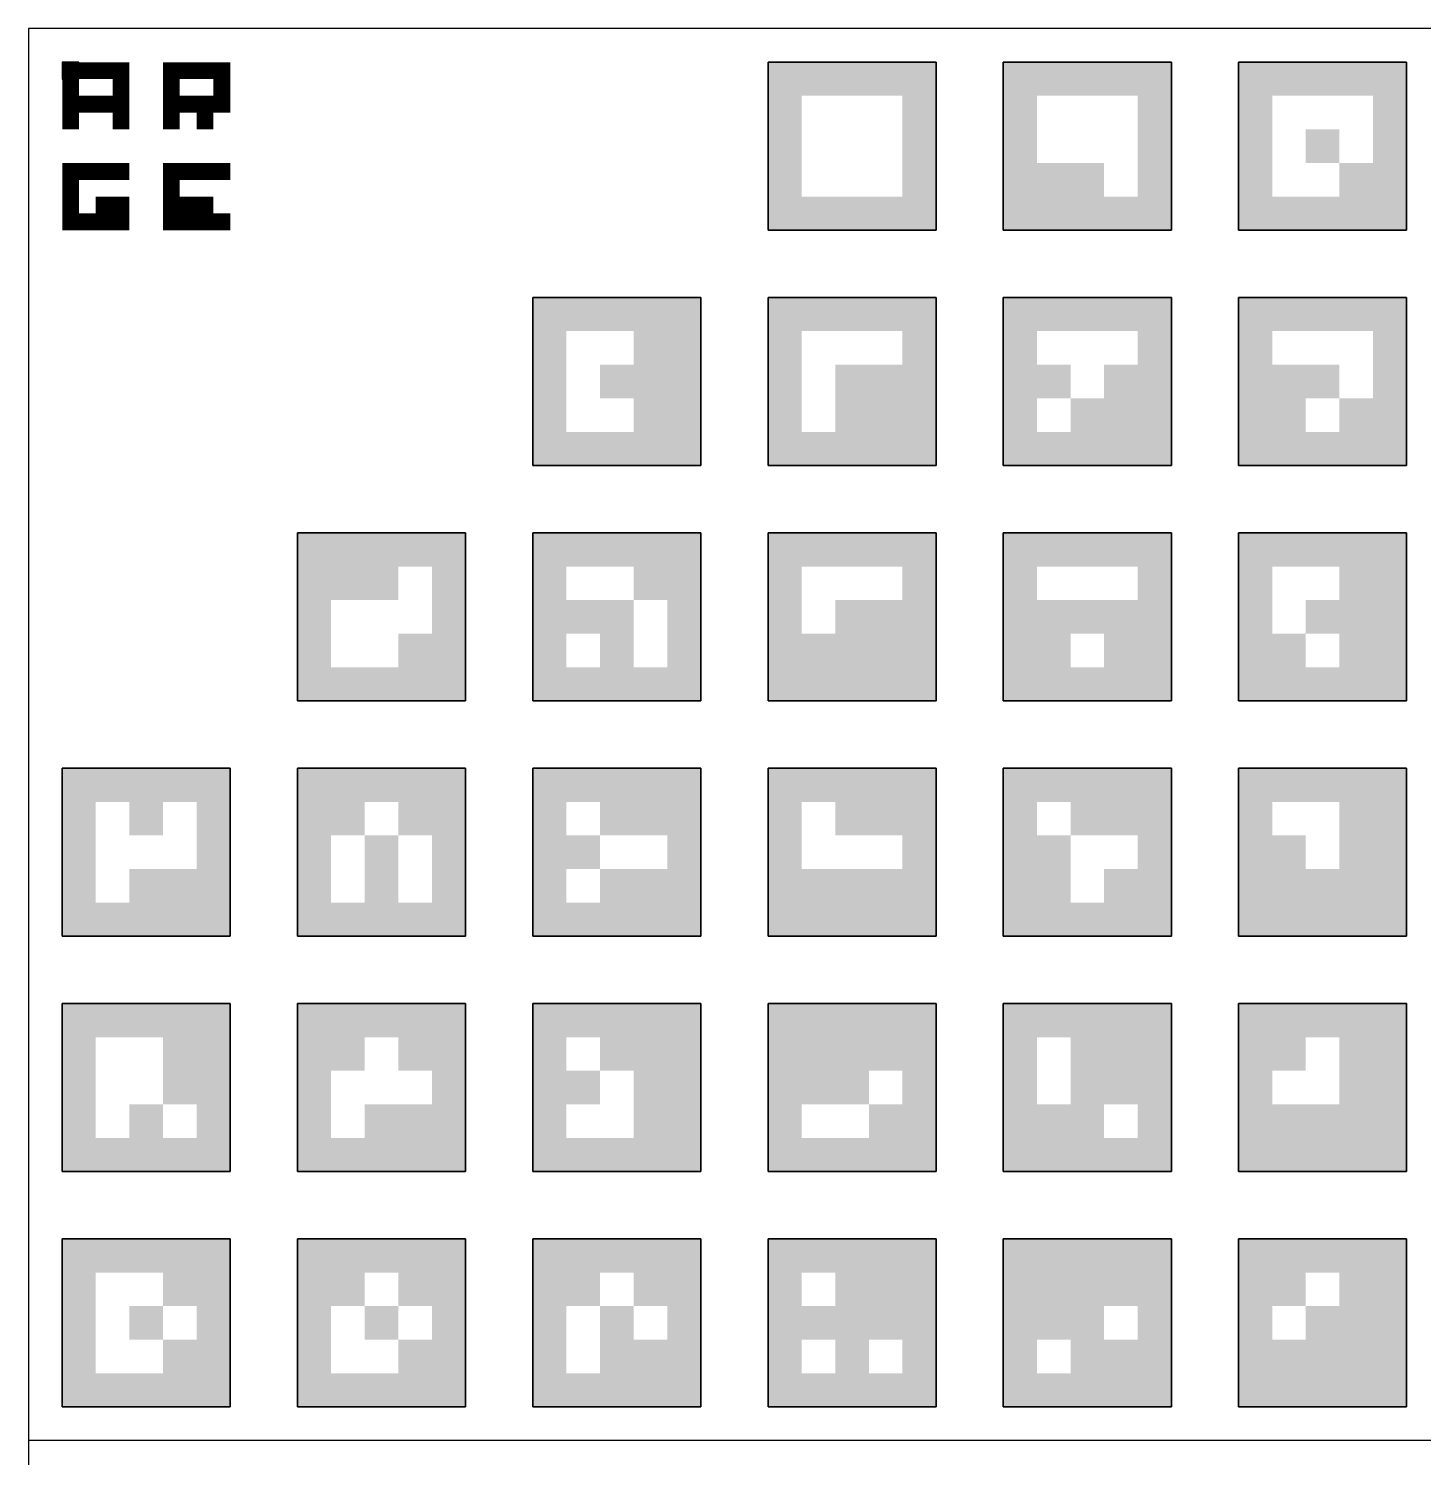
# Model space of a CAD drawing. Header units: millimetres. Extents: x 2347 to 2555, y 1879 to 2044.
# Drawn here: x 2346.8 to 2388.3, y 1920.46 to 1962.96 of the extents above; entities that cross this region are included whole.
import ezdxf

# ---------------------------------------------------------------- set-up
doc = ezdxf.new("R2010")
doc.units = ezdxf.units.MM

# ---------------------------------------------------------------- blocks, each defined once
blk = doc.blocks.new('0')
h = blk.add_hatch(color=256)
h.dxf.hatch_style = 1
h.paths.add_polyline_path([(0, 5), (-5, 5), (-5, 0), (0, 0)])
h.paths.add_polyline_path([(-1, 4), (-1, 1), (-4, 1), (-4, 4)], flags=16)
h = blk.add_hatch()
h.set_pattern_fill('ANGLE', color=256)
h.set_pattern_definition([(0, (-1835.633, -1973.334), (0, 6.985), [5.08, -1.905]), (90, (-1835.633, -1973.334), (-6.985, 4e-16), [5.08, -1.905])])
h.paths.add_polyline_path([(-1, 2), (-2, 2), (-2, 1), (-1, 1)])
blk.add_lwpolyline([(0, 5), (-5, 5), (-5, 0), (0, 0), (0, 5)], close=True)
blk = doc.blocks.new('103')
h = blk.add_hatch(color=256)
h.dxf.hatch_style = 1
h.paths.add_polyline_path([(0, 5), (-5, 5), (-5, 0), (0, 0)])
h.paths.add_polyline_path([(-1, 4), (-1, 1), (-4, 1), (-4, 4)], flags=16)
h = blk.add_hatch(color=256)
h.dxf.hatch_style = 1
h.paths.add_polyline_path([(-2, 4), (-3, 4), (-3, 3), (-2, 3)])
h = blk.add_hatch(color=256)
h.dxf.hatch_style = 1
h.paths.add_polyline_path([(-1, 4), (-2, 4), (-2, 3), (-1, 3)])
h = blk.add_hatch(color=256)
h.dxf.hatch_style = 1
h.paths.add_polyline_path([(-2, 3), (-3, 3), (-3, 2), (-2, 2)])
h = blk.add_hatch(color=256)
h.dxf.hatch_style = 1
h.paths.add_polyline_path([(-1, 3), (-2, 3), (-2, 2), (-1, 2)])
h = blk.add_hatch(color=256)
h.dxf.hatch_style = 1
h.paths.add_polyline_path([(-3, 2), (-4, 2), (-4, 1), (-3, 1)])
h = blk.add_hatch(color=256)
h.dxf.hatch_style = 1
h.paths.add_polyline_path([(-1, 2), (-2, 2), (-2, 1), (-1, 1)])
blk.add_lwpolyline([(0, 5), (-5, 5), (-5, 0), (0, 0), (0, 5)], close=True)
blk = doc.blocks.new('104')
h = blk.add_hatch(color=256)
h.dxf.hatch_style = 1
h.paths.add_polyline_path([(0, 5), (-5, 5), (-5, 0), (0, 0)])
h.paths.add_polyline_path([(-1, 4), (-1, 1), (-4, 1), (-4, 4)], flags=16)
h = blk.add_hatch(color=256)
h.dxf.hatch_style = 1
h.paths.add_polyline_path([(-2, 4), (-3, 4), (-3, 3), (-2, 3)])
h = blk.add_hatch(color=256)
h.dxf.hatch_style = 1
h.paths.add_polyline_path([(-1, 4), (-2, 4), (-2, 3), (-1, 3)])
h = blk.add_hatch(color=256)
h.dxf.hatch_style = 1
h.paths.add_polyline_path([(-2, 3), (-3, 3), (-3, 2), (-2, 2)])
h = blk.add_hatch(color=256)
h.dxf.hatch_style = 1
h.paths.add_polyline_path([(-1, 3), (-2, 3), (-2, 2), (-1, 2)])
h = blk.add_hatch(color=256)
h.dxf.hatch_style = 1
h.paths.add_polyline_path([(-3, 2), (-4, 2), (-4, 1), (-3, 1)])
h = blk.add_hatch(color=256)
h.dxf.hatch_style = 1
h.paths.add_polyline_path([(-2, 2), (-3, 2), (-3, 1), (-2, 1)])
blk.add_lwpolyline([(0, 5), (-5, 5), (-5, 0), (0, 0), (0, 5)], close=True)
blk = doc.blocks.new('106')
h = blk.add_hatch(color=256)
h.dxf.hatch_style = 1
h.paths.add_polyline_path([(0, 5), (-5, 5), (-5, 0), (0, 0)])
h.paths.add_polyline_path([(-1, 4), (-1, 1), (-4, 1), (-4, 4)], flags=16)
h = blk.add_hatch(color=256)
h.dxf.hatch_style = 1
h.paths.add_polyline_path([(-2, 4), (-3, 4), (-3, 3), (-2, 3)])
h = blk.add_hatch(color=256)
h.dxf.hatch_style = 1
h.paths.add_polyline_path([(-1, 4), (-2, 4), (-2, 3), (-1, 3)])
h = blk.add_hatch(color=256)
h.dxf.hatch_style = 1
h.paths.add_polyline_path([(-3, 3), (-4, 3), (-4, 2), (-3, 2)])
h = blk.add_hatch(color=256)
h.dxf.hatch_style = 1
h.paths.add_polyline_path([(-3, 2), (-4, 2), (-4, 1), (-3, 1)])
h = blk.add_hatch(color=256)
h.dxf.hatch_style = 1
h.paths.add_polyline_path([(-1, 2), (-2, 2), (-2, 1), (-1, 1)])
blk.add_lwpolyline([(0, 5), (-5, 5), (-5, 0), (0, 0), (0, 5)], close=True)
blk = doc.blocks.new('97')
h = blk.add_hatch(color=256)
h.dxf.hatch_style = 1
h.paths.add_polyline_path([(0, 5), (-5, 5), (-5, 0), (0, 0)])
h.paths.add_polyline_path([(-1, 4), (-1, 1), (-4, 1), (-4, 4)], flags=16)
h = blk.add_hatch(color=256)
h.dxf.hatch_style = 1
h.paths.add_polyline_path([(-2, 4), (-3, 4), (-3, 3), (-2, 3)])
h = blk.add_hatch(color=256)
h.dxf.hatch_style = 1
h.paths.add_polyline_path([(-1, 4), (-2, 4), (-2, 3), (-1, 3)])
h = blk.add_hatch(color=256)
h.dxf.hatch_style = 1
h.paths.add_polyline_path([(-3, 2), (-4, 2), (-4, 1), (-3, 1)])
h = blk.add_hatch(color=256)
h.dxf.hatch_style = 1
h.paths.add_polyline_path([(-2, 2), (-3, 2), (-3, 1), (-2, 1)])
h = blk.add_hatch(color=256)
h.dxf.hatch_style = 1
h.paths.add_polyline_path([(-1, 2), (-2, 2), (-2, 1), (-1, 1)])
blk.add_lwpolyline([(0, 5), (-5, 5), (-5, 0), (0, 0), (0, 5)], close=True)
blk = doc.blocks.new('93')
h = blk.add_hatch(color=256)
h.dxf.hatch_style = 1
h.paths.add_polyline_path([(0, 5), (-5, 5), (-5, 0), (0, 0)])
h.paths.add_polyline_path([(-1, 4), (-1, 1), (-4, 1), (-4, 4)], flags=16)
h = blk.add_hatch(color=256)
h.dxf.hatch_style = 1
h.paths.add_polyline_path([(-2, 4), (-3, 4), (-3, 3), (-2, 3)])
h = blk.add_hatch(color=256)
h.dxf.hatch_style = 1
h.paths.add_polyline_path([(-3, 3), (-4, 3), (-4, 2), (-3, 2)])
h = blk.add_hatch(color=256)
h.dxf.hatch_style = 1
h.paths.add_polyline_path([(-2, 3), (-3, 3), (-3, 2), (-2, 2)])
h = blk.add_hatch(color=256)
h.dxf.hatch_style = 1
h.paths.add_polyline_path([(-1, 3), (-2, 3), (-2, 2), (-1, 2)])
h = blk.add_hatch(color=256)
h.dxf.hatch_style = 1
h.paths.add_polyline_path([(-2, 2), (-3, 2), (-3, 1), (-2, 1)])
h = blk.add_hatch(color=256)
h.dxf.hatch_style = 1
h.paths.add_polyline_path([(-1, 2), (-2, 2), (-2, 1), (-1, 1)])
blk.add_lwpolyline([(0, 5), (-5, 5), (-5, 0), (0, 0), (0, 5)], close=True)
blk = doc.blocks.new('91')
h = blk.add_hatch(color=256)
h.dxf.hatch_style = 1
h.paths.add_polyline_path([(0, 5), (-5, 5), (-5, 0), (0, 0)])
h.paths.add_polyline_path([(-1, 4), (-1, 1), (-4, 1), (-4, 4)], flags=16)
h = blk.add_hatch(color=256)
h.dxf.hatch_style = 1
h.paths.add_polyline_path([(-2, 4), (-3, 4), (-3, 3), (-2, 3)])
h = blk.add_hatch(color=256)
h.dxf.hatch_style = 1
h.paths.add_polyline_path([(-3, 3), (-4, 3), (-4, 2), (-3, 2)])
h = blk.add_hatch(color=256)
h.dxf.hatch_style = 1
h.paths.add_polyline_path([(-1, 3), (-2, 3), (-2, 2), (-1, 2)])
h = blk.add_hatch(color=256)
h.dxf.hatch_style = 1
h.paths.add_polyline_path([(-3, 2), (-4, 2), (-4, 1), (-3, 1)])
h = blk.add_hatch(color=256)
h.dxf.hatch_style = 1
h.paths.add_polyline_path([(-1, 2), (-2, 2), (-2, 1), (-1, 1)])
blk.add_lwpolyline([(0, 5), (-5, 5), (-5, 0), (0, 0), (0, 5)], close=True)
blk = doc.blocks.new('86')
h = blk.add_hatch(color=256)
h.dxf.hatch_style = 1
h.paths.add_polyline_path([(0, 5), (-5, 5), (-5, 0), (0, 0)])
h.paths.add_polyline_path([(-1, 4), (-1, 1), (-4, 1), (-4, 4)], flags=16)
h = blk.add_hatch(color=256)
h.dxf.hatch_style = 1
h.paths.add_polyline_path([(-2, 4), (-3, 4), (-3, 3), (-2, 3)])
h = blk.add_hatch(color=256)
h.dxf.hatch_style = 1
h.paths.add_polyline_path([(-1, 3), (-2, 3), (-2, 2), (-1, 2)])
h = blk.add_hatch(color=256)
h.dxf.hatch_style = 1
h.paths.add_polyline_path([(-3, 2), (-4, 2), (-4, 1), (-3, 1)])
h = blk.add_hatch(color=256)
h.dxf.hatch_style = 1
h.paths.add_polyline_path([(-2, 2), (-3, 2), (-3, 1), (-2, 1)])
h = blk.add_hatch(color=256)
h.dxf.hatch_style = 1
h.paths.add_polyline_path([(-1, 2), (-2, 2), (-2, 1), (-1, 1)])
blk.add_lwpolyline([(0, 5), (-5, 5), (-5, 0), (0, 0), (0, 5)], close=True)
blk = doc.blocks.new('75')
h = blk.add_hatch(color=256)
h.dxf.hatch_style = 1
h.paths.add_polyline_path([(0, 5), (-5, 5), (-5, 0), (0, 0)])
h.paths.add_polyline_path([(-1, 4), (-1, 1), (-4, 1), (-4, 4)], flags=16)
h = blk.add_hatch(color=256)
h.dxf.hatch_style = 1
h.paths.add_polyline_path([(-1, 4), (-2, 4), (-2, 3), (-1, 3)])
h = blk.add_hatch(color=256)
h.dxf.hatch_style = 1
h.paths.add_polyline_path([(-3, 3), (-4, 3), (-4, 2), (-3, 2)])
h = blk.add_hatch(color=256)
h.dxf.hatch_style = 1
h.paths.add_polyline_path([(-2, 3), (-3, 3), (-3, 2), (-2, 2)])
h = blk.add_hatch(color=256)
h.dxf.hatch_style = 1
h.paths.add_polyline_path([(-3, 2), (-4, 2), (-4, 1), (-3, 1)])
h = blk.add_hatch(color=256)
h.dxf.hatch_style = 1
h.paths.add_polyline_path([(-1, 2), (-2, 2), (-2, 1), (-1, 1)])
blk.add_lwpolyline([(0, 5), (-5, 5), (-5, 0), (0, 0), (0, 5)], close=True)
blk = doc.blocks.new('73')
h = blk.add_hatch(color=256)
h.dxf.hatch_style = 1
h.paths.add_polyline_path([(0, 5), (-5, 5), (-5, 0), (0, 0)])
h.paths.add_polyline_path([(-1, 4), (-1, 1), (-4, 1), (-4, 4)], flags=16)
h = blk.add_hatch(color=256)
h.dxf.hatch_style = 1
h.paths.add_polyline_path([(-1, 4), (-2, 4), (-2, 3), (-1, 3)])
h = blk.add_hatch(color=256)
h.dxf.hatch_style = 1
h.paths.add_polyline_path([(-3, 3), (-4, 3), (-4, 2), (-3, 2)])
h = blk.add_hatch(color=256)
h.dxf.hatch_style = 1
h.paths.add_polyline_path([(-2, 3), (-3, 3), (-3, 2), (-2, 2)])
h = blk.add_hatch(color=256)
h.dxf.hatch_style = 1
h.paths.add_polyline_path([(-2, 2), (-3, 2), (-3, 1), (-2, 1)])
blk.add_lwpolyline([(0, 5), (-5, 5), (-5, 0), (0, 0), (0, 5)], close=True)
blk = doc.blocks.new('72')
h = blk.add_hatch(color=256)
h.dxf.hatch_style = 1
h.paths.add_polyline_path([(0, 5), (-5, 5), (-5, 0), (0, 0)])
h.paths.add_polyline_path([(-1, 4), (-1, 1), (-4, 1), (-4, 4)], flags=16)
h = blk.add_hatch(color=256)
h.dxf.hatch_style = 1
h.paths.add_polyline_path([(-1, 4), (-2, 4), (-2, 3), (-1, 3)])
h = blk.add_hatch(color=256)
h.dxf.hatch_style = 1
h.paths.add_polyline_path([(-3, 3), (-4, 3), (-4, 2), (-3, 2)])
h = blk.add_hatch(color=256)
h.dxf.hatch_style = 1
h.paths.add_polyline_path([(-2, 3), (-3, 3), (-3, 2), (-2, 2)])
h = blk.add_hatch(color=256)
h.dxf.hatch_style = 1
h.paths.add_polyline_path([(-1, 2), (-2, 2), (-2, 1), (-1, 1)])
blk.add_lwpolyline([(0, 5), (-5, 5), (-5, 0), (0, 0), (0, 5)], close=True)
blk = doc.blocks.new('71')
h = blk.add_hatch(color=256)
h.dxf.hatch_style = 1
h.paths.add_polyline_path([(0, 5), (-5, 5), (-5, 0), (0, 0)])
h.paths.add_polyline_path([(-1, 4), (-1, 1), (-4, 1), (-4, 4)], flags=16)
h = blk.add_hatch(color=256)
h.dxf.hatch_style = 1
h.paths.add_polyline_path([(-1, 4), (-2, 4), (-2, 3), (-1, 3)])
h = blk.add_hatch(color=256)
h.dxf.hatch_style = 1
h.paths.add_polyline_path([(-3, 3), (-4, 3), (-4, 2), (-3, 2)])
h = blk.add_hatch(color=256)
h.dxf.hatch_style = 1
h.paths.add_polyline_path([(-1, 3), (-2, 3), (-2, 2), (-1, 2)])
h = blk.add_hatch(color=256)
h.dxf.hatch_style = 1
h.paths.add_polyline_path([(-3, 2), (-4, 2), (-4, 1), (-3, 1)])
h = blk.add_hatch(color=256)
h.dxf.hatch_style = 1
h.paths.add_polyline_path([(-2, 2), (-3, 2), (-3, 1), (-2, 1)])
h = blk.add_hatch(color=256)
h.dxf.hatch_style = 1
h.paths.add_polyline_path([(-1, 2), (-2, 2), (-2, 1), (-1, 1)])
blk.add_lwpolyline([(0, 5), (-5, 5), (-5, 0), (0, 0), (0, 5)], close=True)
blk = doc.blocks.new('63')
h = blk.add_hatch(color=256)
h.dxf.hatch_style = 1
h.paths.add_polyline_path([(0, 5), (-5, 5), (-5, 0), (0, 0)])
h.paths.add_polyline_path([(-1, 4), (-1, 1), (-4, 1), (-4, 4)], flags=16)
h = blk.add_hatch(color=256)
h.dxf.hatch_style = 1
h.paths.add_polyline_path([(-1, 4), (-2, 4), (-2, 3), (-1, 3)])
h = blk.add_hatch(color=256)
h.dxf.hatch_style = 1
h.paths.add_polyline_path([(-3, 3), (-4, 3), (-4, 2), (-3, 2)])
h = blk.add_hatch(color=256)
h.dxf.hatch_style = 1
h.paths.add_polyline_path([(-3, 2), (-4, 2), (-4, 1), (-3, 1)])
h = blk.add_hatch(color=256)
h.dxf.hatch_style = 1
h.paths.add_polyline_path([(-1, 2), (-2, 2), (-2, 1), (-1, 1)])
blk.add_lwpolyline([(0, 5), (-5, 5), (-5, 0), (0, 0), (0, 5)], close=True)
blk = doc.blocks.new('57')
h = blk.add_hatch(color=256)
h.dxf.hatch_style = 1
h.paths.add_polyline_path([(0, 5), (-5, 5), (-5, 0), (0, 0)])
h.paths.add_polyline_path([(-1, 4), (-1, 1), (-4, 1), (-4, 4)], flags=16)
h = blk.add_hatch(color=256)
h.dxf.hatch_style = 1
h.paths.add_polyline_path([(-1, 4), (-2, 4), (-2, 3), (-1, 3)])
h = blk.add_hatch(color=256)
h.dxf.hatch_style = 1
h.paths.add_polyline_path([(-2, 3), (-3, 3), (-3, 2), (-2, 2)])
h = blk.add_hatch(color=256)
h.dxf.hatch_style = 1
h.paths.add_polyline_path([(-1, 3), (-2, 3), (-2, 2), (-1, 2)])
h = blk.add_hatch(color=256)
h.dxf.hatch_style = 1
h.paths.add_polyline_path([(-3, 2), (-4, 2), (-4, 1), (-3, 1)])
h = blk.add_hatch(color=256)
h.dxf.hatch_style = 1
h.paths.add_polyline_path([(-1, 2), (-2, 2), (-2, 1), (-1, 1)])
blk.add_lwpolyline([(0, 5), (-5, 5), (-5, 0), (0, 0), (0, 5)], close=True)
blk = doc.blocks.new('53')
h = blk.add_hatch(color=256)
h.dxf.hatch_style = 1
h.paths.add_polyline_path([(0, 5), (-5, 5), (-5, 0), (0, 0)])
h.paths.add_polyline_path([(-1, 4), (-1, 1), (-4, 1), (-4, 4)], flags=16)
h = blk.add_hatch(color=256)
h.dxf.hatch_style = 1
h.paths.add_polyline_path([(-1, 4), (-2, 4), (-2, 3), (-1, 3)])
h = blk.add_hatch(color=256)
h.dxf.hatch_style = 1
h.paths.add_polyline_path([(-2, 3), (-3, 3), (-3, 2), (-2, 2)])
h = blk.add_hatch(color=256)
h.dxf.hatch_style = 1
h.paths.add_polyline_path([(-3, 2), (-4, 2), (-4, 1), (-3, 1)])
h = blk.add_hatch(color=256)
h.dxf.hatch_style = 1
h.paths.add_polyline_path([(-1, 2), (-2, 2), (-2, 1), (-1, 1)])
blk.add_lwpolyline([(0, 5), (-5, 5), (-5, 0), (0, 0), (0, 5)], close=True)
blk = doc.blocks.new('49')
h = blk.add_hatch(color=256)
h.dxf.hatch_style = 1
h.paths.add_polyline_path([(0, 5), (-5, 5), (-5, 0), (0, 0)])
h.paths.add_polyline_path([(-1, 4), (-1, 1), (-4, 1), (-4, 4)], flags=16)
h = blk.add_hatch(color=256)
h.dxf.hatch_style = 1
h.paths.add_polyline_path([(-1, 4), (-2, 4), (-2, 3), (-1, 3)])
h = blk.add_hatch(color=256)
h.dxf.hatch_style = 1
h.paths.add_polyline_path([(-1, 3), (-2, 3), (-2, 2), (-1, 2)])
h = blk.add_hatch(color=256)
h.dxf.hatch_style = 1
h.paths.add_polyline_path([(-3, 2), (-4, 2), (-4, 1), (-3, 1)])
blk.add_lwpolyline([(0, 5), (-5, 5), (-5, 0), (0, 0), (0, 5)], close=True)
blk = doc.blocks.new('43')
h = blk.add_hatch(color=256)
h.dxf.hatch_style = 1
h.paths.add_polyline_path([(0, 5), (-5, 5), (-5, 0), (0, 0)])
h.paths.add_polyline_path([(-1, 4), (-1, 1), (-4, 1), (-4, 4)], flags=16)
h = blk.add_hatch(color=256)
h.dxf.hatch_style = 1
h.paths.add_polyline_path([(-3, 3), (-4, 3), (-4, 2), (-3, 2)])
h = blk.add_hatch(color=256)
h.dxf.hatch_style = 1
h.paths.add_polyline_path([(-2, 3), (-3, 3), (-3, 2), (-2, 2)])
h = blk.add_hatch(color=256)
h.dxf.hatch_style = 1
h.paths.add_polyline_path([(-1, 3), (-2, 3), (-2, 2), (-1, 2)])
h = blk.add_hatch(color=256)
h.dxf.hatch_style = 1
h.paths.add_polyline_path([(-3, 2), (-4, 2), (-4, 1), (-3, 1)])
h = blk.add_hatch(color=256)
h.dxf.hatch_style = 1
h.paths.add_polyline_path([(-1, 2), (-2, 2), (-2, 1), (-1, 1)])
blk.add_lwpolyline([(0, 5), (-5, 5), (-5, 0), (0, 0), (0, 5)], close=True)
blk = doc.blocks.new('37')
h = blk.add_hatch(color=256)
h.dxf.hatch_style = 1
h.paths.add_polyline_path([(0, 5), (-5, 5), (-5, 0), (0, 0)])
h.paths.add_polyline_path([(-1, 4), (-1, 1), (-4, 1), (-4, 4)], flags=16)
h = blk.add_hatch(color=256)
h.dxf.hatch_style = 1
h.paths.add_polyline_path([(-3, 3), (-4, 3), (-4, 2), (-3, 2)])
h = blk.add_hatch(color=256)
h.dxf.hatch_style = 1
h.paths.add_polyline_path([(-2, 3), (-3, 3), (-3, 2), (-2, 2)])
h = blk.add_hatch(color=256)
h.dxf.hatch_style = 1
h.paths.add_polyline_path([(-3, 2), (-4, 2), (-4, 1), (-3, 1)])
h = blk.add_hatch(color=256)
h.dxf.hatch_style = 1
h.paths.add_polyline_path([(-1, 2), (-2, 2), (-2, 1), (-1, 1)])
blk.add_lwpolyline([(0, 5), (-5, 5), (-5, 0), (0, 0), (0, 5)], close=True)
blk = doc.blocks.new('31')
h = blk.add_hatch(color=256)
h.dxf.hatch_style = 1
h.paths.add_polyline_path([(0, 5), (-5, 5), (-5, 0), (0, 0)])
h.paths.add_polyline_path([(-1, 4), (-1, 1), (-4, 1), (-4, 4)], flags=16)
h = blk.add_hatch(color=256)
h.dxf.hatch_style = 1
h.paths.add_polyline_path([(-3, 3), (-4, 3), (-4, 2), (-3, 2)])
h = blk.add_hatch(color=256)
h.dxf.hatch_style = 1
h.paths.add_polyline_path([(-1, 3), (-2, 3), (-2, 2), (-1, 2)])
h = blk.add_hatch(color=256)
h.dxf.hatch_style = 1
h.paths.add_polyline_path([(-3, 2), (-4, 2), (-4, 1), (-3, 1)])
blk.add_lwpolyline([(0, 5), (-5, 5), (-5, 0), (0, 0), (0, 5)], close=True)
blk = doc.blocks.new('30')
h = blk.add_hatch(color=256)
h.dxf.hatch_style = 1
h.paths.add_polyline_path([(0, 5), (-5, 5), (-5, 0), (0, 0)])
h.paths.add_polyline_path([(-1, 4), (-1, 1), (-4, 1), (-4, 4)], flags=16)
h = blk.add_hatch(color=256)
h.dxf.hatch_style = 1
h.paths.add_polyline_path([(-3, 3), (-4, 3), (-4, 2), (-3, 2)])
h = blk.add_hatch(color=256)
h.dxf.hatch_style = 1
h.paths.add_polyline_path([(-1, 3), (-2, 3), (-2, 2), (-1, 2)])
h = blk.add_hatch(color=256)
h.dxf.hatch_style = 1
h.paths.add_polyline_path([(-2, 2), (-3, 2), (-3, 1), (-2, 1)])
h = blk.add_hatch(color=256)
h.dxf.hatch_style = 1
h.paths.add_polyline_path([(-1, 2), (-2, 2), (-2, 1), (-1, 1)])
blk.add_lwpolyline([(0, 5), (-5, 5), (-5, 0), (0, 0), (0, 5)], close=True)
blk = doc.blocks.new('25')
h = blk.add_hatch(color=256)
h.dxf.hatch_style = 1
h.paths.add_polyline_path([(0, 5), (-5, 5), (-5, 0), (0, 0)])
h.paths.add_polyline_path([(-1, 4), (-1, 1), (-4, 1), (-4, 4)], flags=16)
h = blk.add_hatch(color=256)
h.dxf.hatch_style = 1
h.paths.add_polyline_path([(-3, 3), (-4, 3), (-4, 2), (-3, 2)])
h = blk.add_hatch(color=256)
h.dxf.hatch_style = 1
h.paths.add_polyline_path([(-2, 2), (-3, 2), (-3, 1), (-2, 1)])
h = blk.add_hatch(color=256)
h.dxf.hatch_style = 1
h.paths.add_polyline_path([(-1, 2), (-2, 2), (-2, 1), (-1, 1)])
blk.add_lwpolyline([(0, 5), (-5, 5), (-5, 0), (0, 0), (0, 5)], close=True)
blk = doc.blocks.new('23')
h = blk.add_hatch(color=256)
h.dxf.hatch_style = 1
h.paths.add_polyline_path([(0, 5), (-5, 5), (-5, 0), (0, 0)])
h.paths.add_polyline_path([(-1, 4), (-1, 1), (-4, 1), (-4, 4)], flags=16)
h = blk.add_hatch(color=256)
h.dxf.hatch_style = 1
h.paths.add_polyline_path([(-2, 3), (-3, 3), (-3, 2), (-2, 2)])
h = blk.add_hatch(color=256)
h.dxf.hatch_style = 1
h.paths.add_polyline_path([(-1, 3), (-2, 3), (-2, 2), (-1, 2)])
h = blk.add_hatch(color=256)
h.dxf.hatch_style = 1
h.paths.add_polyline_path([(-3, 2), (-4, 2), (-4, 1), (-3, 1)])
h = blk.add_hatch(color=256)
h.dxf.hatch_style = 1
h.paths.add_polyline_path([(-2, 2), (-3, 2), (-3, 1), (-2, 1)])
h = blk.add_hatch(color=256)
h.dxf.hatch_style = 1
h.paths.add_polyline_path([(-1, 2), (-2, 2), (-2, 1), (-1, 1)])
blk.add_lwpolyline([(0, 5), (-5, 5), (-5, 0), (0, 0), (0, 5)], close=True)
blk = doc.blocks.new('19')
h = blk.add_hatch(color=256)
h.dxf.hatch_style = 1
h.paths.add_polyline_path([(0, 5), (-5, 5), (-5, 0), (0, 0)])
h.paths.add_polyline_path([(-1, 4), (-1, 1), (-4, 1), (-4, 4)], flags=16)
h = blk.add_hatch(color=256)
h.dxf.hatch_style = 1
h.paths.add_polyline_path([(-2, 3), (-3, 3), (-3, 2), (-2, 2)])
h = blk.add_hatch(color=256)
h.dxf.hatch_style = 1
h.paths.add_polyline_path([(-1, 3), (-2, 3), (-2, 2), (-1, 2)])
h = blk.add_hatch(color=256)
h.dxf.hatch_style = 1
h.paths.add_polyline_path([(-2, 2), (-3, 2), (-3, 1), (-2, 1)])
h = blk.add_hatch(color=256)
h.dxf.hatch_style = 1
h.paths.add_polyline_path([(-1, 2), (-2, 2), (-2, 1), (-1, 1)])
blk.add_lwpolyline([(0, 5), (-5, 5), (-5, 0), (0, 0), (0, 5)], close=True)
blk = doc.blocks.new('17')
h = blk.add_hatch(color=256)
h.dxf.hatch_style = 1
h.paths.add_polyline_path([(0, 5), (-5, 5), (-5, 0), (0, 0)])
h.paths.add_polyline_path([(-1, 4), (-1, 1), (-4, 1), (-4, 4)], flags=16)
h = blk.add_hatch(color=256)
h.dxf.hatch_style = 1
h.paths.add_polyline_path([(-2, 3), (-3, 3), (-3, 2), (-2, 2)])
h = blk.add_hatch(color=256)
h.dxf.hatch_style = 1
h.paths.add_polyline_path([(-3, 2), (-4, 2), (-4, 1), (-3, 1)])
h = blk.add_hatch(color=256)
h.dxf.hatch_style = 1
h.paths.add_polyline_path([(-2, 2), (-3, 2), (-3, 1), (-2, 1)])
h = blk.add_hatch(color=256)
h.dxf.hatch_style = 1
h.paths.add_polyline_path([(-1, 2), (-2, 2), (-2, 1), (-1, 1)])
blk.add_lwpolyline([(0, 5), (-5, 5), (-5, 0), (0, 0), (0, 5)], close=True)
blk = doc.blocks.new('15')
h = blk.add_hatch(color=256)
h.dxf.hatch_style = 1
h.paths.add_polyline_path([(0, 5), (-5, 5), (-5, 0), (0, 0)])
h.paths.add_polyline_path([(-1, 4), (-1, 1), (-4, 1), (-4, 4)], flags=16)
h = blk.add_hatch(color=256)
h.dxf.hatch_style = 1
h.paths.add_polyline_path([(-2, 3), (-3, 3), (-3, 2), (-2, 2)])
h = blk.add_hatch(color=256)
h.dxf.hatch_style = 1
h.paths.add_polyline_path([(-3, 2), (-4, 2), (-4, 1), (-3, 1)])
h = blk.add_hatch(color=256)
h.dxf.hatch_style = 1
h.paths.add_polyline_path([(-1, 2), (-2, 2), (-2, 1), (-1, 1)])
blk.add_lwpolyline([(0, 5), (-5, 5), (-5, 0), (0, 0), (0, 5)], close=True)
blk = doc.blocks.new('12')
h = blk.add_hatch(color=256)
h.dxf.hatch_style = 1
h.paths.add_polyline_path([(0, 5), (-5, 5), (-5, 0), (0, 0)])
h.paths.add_polyline_path([(-1, 4), (-1, 1), (-4, 1), (-4, 4)], flags=16)
h = blk.add_hatch(color=256)
h.dxf.hatch_style = 1
h.paths.add_polyline_path([(-2, 3), (-3, 3), (-3, 2), (-2, 2)])
h = blk.add_hatch(color=256)
h.dxf.hatch_style = 1
h.paths.add_polyline_path([(-1, 2), (-2, 2), (-2, 1), (-1, 1)])
blk.add_lwpolyline([(0, 5), (-5, 5), (-5, 0), (0, 0), (0, 5)], close=True)
blk = doc.blocks.new('4')
h = blk.add_hatch(color=256)
h.dxf.hatch_style = 1
h.paths.add_polyline_path([(0, 5), (-5, 5), (-5, 0), (0, 0)])
h.paths.add_polyline_path([(-1, 4), (-1, 1), (-4, 1), (-4, 4)], flags=16)
h = blk.add_hatch(color=256)
h.dxf.hatch_style = 1
h.paths.add_polyline_path([(-3, 2), (-4, 2), (-4, 1), (-3, 1)])
h = blk.add_hatch(color=256)
h.dxf.hatch_style = 1
h.paths.add_polyline_path([(-2, 2), (-3, 2), (-3, 1), (-2, 1)])
blk.add_lwpolyline([(0, 5), (-5, 5), (-5, 0), (0, 0), (0, 5)], close=True)
blk = doc.blocks.new('112')
h = blk.add_hatch(color=256)
h.dxf.hatch_style = 1
h.paths.add_polyline_path([(0, 5), (-5, 5), (-5, 0), (0, 0)])
h.paths.add_polyline_path([(-1, 4), (-1, 1), (-4, 1), (-4, 4)], flags=16)
h = blk.add_hatch(color=256)
h.dxf.hatch_style = 1
h.paths.add_polyline_path([(-2, 4), (-3, 4), (-3, 3), (-2, 3)])
h = blk.add_hatch(color=256)
h.dxf.hatch_style = 1
h.paths.add_polyline_path([(-1, 4), (-2, 4), (-2, 3), (-1, 3)])
h = blk.add_hatch(color=256)
h.dxf.hatch_style = 1
h.paths.add_polyline_path([(-3, 3), (-4, 3), (-4, 2), (-3, 2)])
h = blk.add_hatch(color=256)
h.dxf.hatch_style = 1
h.paths.add_polyline_path([(-2, 3), (-3, 3), (-3, 2), (-2, 2)])
h = blk.add_hatch(color=256)
h.dxf.hatch_style = 1
h.paths.add_polyline_path([(-1, 3), (-2, 3), (-2, 2), (-1, 2)])
h = blk.add_hatch(color=256)
h.dxf.hatch_style = 1
h.paths.add_polyline_path([(-3, 2), (-4, 2), (-4, 1), (-3, 1)])
h = blk.add_hatch(color=256)
h.dxf.hatch_style = 1
h.paths.add_polyline_path([(-1, 2), (-2, 2), (-2, 1), (-1, 1)])
blk.add_lwpolyline([(0, 5), (-5, 5), (-5, 0), (0, 0), (0, 5)], close=True)
blk = doc.blocks.new('115')
h = blk.add_hatch(color=256)
h.dxf.hatch_style = 1
h.paths.add_polyline_path([(0, 5), (-5, 5), (-5, 0), (0, 0)])
h.paths.add_polyline_path([(-1, 4), (-1, 1), (-4, 1), (-4, 4)], flags=16)
h = blk.add_hatch(color=256)
h.dxf.hatch_style = 1
h.paths.add_polyline_path([(-3, 4), (-4, 4), (-4, 3), (-3, 3)])
h = blk.add_hatch(color=256)
h.dxf.hatch_style = 1
h.paths.add_polyline_path([(-1, 4), (-2, 4), (-2, 3), (-1, 3)])
h = blk.add_hatch(color=256)
h.dxf.hatch_style = 1
h.paths.add_polyline_path([(-1, 3), (-2, 3), (-2, 2), (-1, 2)])
h = blk.add_hatch(color=256)
h.dxf.hatch_style = 1
h.paths.add_polyline_path([(-3, 2), (-4, 2), (-4, 1), (-3, 1)])
h = blk.add_hatch(color=256)
h.dxf.hatch_style = 1
h.paths.add_polyline_path([(-2, 2), (-3, 2), (-3, 1), (-2, 1)])
h = blk.add_hatch(color=256)
h.dxf.hatch_style = 1
h.paths.add_polyline_path([(-1, 2), (-2, 2), (-2, 1), (-1, 1)])
blk.add_lwpolyline([(0, 5), (-5, 5), (-5, 0), (0, 0), (0, 5)], close=True)
blk = doc.blocks.new('117')
h = blk.add_hatch(color=256)
h.dxf.hatch_style = 1
h.paths.add_polyline_path([(0, 5), (-5, 5), (-5, 0), (0, 0)])
h.paths.add_polyline_path([(-1, 4), (-1, 1), (-4, 1), (-4, 4)], flags=16)
h = blk.add_hatch(color=256)
h.dxf.hatch_style = 1
h.paths.add_polyline_path([(-3, 4), (-4, 4), (-4, 3), (-3, 3)])
h = blk.add_hatch(color=256)
h.dxf.hatch_style = 1
h.paths.add_polyline_path([(-1, 4), (-2, 4), (-2, 3), (-1, 3)])
h = blk.add_hatch(color=256)
h.dxf.hatch_style = 1
h.paths.add_polyline_path([(-2, 3), (-3, 3), (-3, 2), (-2, 2)])
h = blk.add_hatch(color=256)
h.dxf.hatch_style = 1
h.paths.add_polyline_path([(-1, 3), (-2, 3), (-2, 2), (-1, 2)])
h = blk.add_hatch(color=256)
h.dxf.hatch_style = 1
h.paths.add_polyline_path([(-3, 2), (-4, 2), (-4, 1), (-3, 1)])
h = blk.add_hatch(color=256)
h.dxf.hatch_style = 1
h.paths.add_polyline_path([(-2, 2), (-3, 2), (-3, 1), (-2, 1)])
h = blk.add_hatch(color=256)
h.dxf.hatch_style = 1
h.paths.add_polyline_path([(-1, 2), (-2, 2), (-2, 1), (-1, 1)])
blk.add_lwpolyline([(0, 5), (-5, 5), (-5, 0), (0, 0), (0, 5)], close=True)

msp = doc.modelspace()

# ---------------------------------------------------------------- hatches: boundary and pattern name
h = msp.add_hatch(color=256)
h.dxf.hatch_style = 1
h.paths.add_polyline_path([(2348.303, 1961.964), (2347.803, 1961.964), (2347.803, 1961.464), (2348.303, 1961.464)])
h = msp.add_hatch(color=256)
h.dxf.hatch_style = 1
h.paths.add_polyline_path([(2348.803, 1961.964), (2348.303, 1961.964), (2348.303, 1961.464), (2348.803, 1961.464)])
h = msp.add_hatch(color=256)
h.dxf.hatch_style = 1
h.paths.add_polyline_path([(2349.303, 1961.964), (2348.803, 1961.964), (2348.803, 1961.464), (2349.303, 1961.464)])
h = msp.add_hatch(color=256)
h.dxf.hatch_style = 1
h.paths.add_polyline_path([(2349.803, 1961.964), (2349.303, 1961.964), (2349.303, 1961.464), (2349.803, 1961.464)])
h = msp.add_hatch(color=256)
h.dxf.hatch_style = 1
h.paths.add_polyline_path([(2351.303, 1961.964), (2350.803, 1961.964), (2350.803, 1961.464), (2351.303, 1961.464)])
h = msp.add_hatch(color=256)
h.dxf.hatch_style = 1
h.paths.add_polyline_path([(2351.803, 1961.964), (2351.303, 1961.964), (2351.303, 1961.464), (2351.803, 1961.464)])
h = msp.add_hatch(color=256)
h.dxf.hatch_style = 1
h.paths.add_polyline_path([(2352.303, 1961.964), (2351.803, 1961.964), (2351.803, 1961.464), (2352.303, 1961.464)])
h = msp.add_hatch(color=256)
h.dxf.hatch_style = 1
h.paths.add_polyline_path([(2352.803, 1961.964), (2352.303, 1961.964), (2352.303, 1961.464), (2352.803, 1961.464)])
h = msp.add_hatch(color=256)
h.dxf.hatch_style = 1
h.paths.add_polyline_path([(2348.303, 1961.464), (2347.803, 1961.464), (2347.803, 1960.964), (2348.303, 1960.964)])
h = msp.add_hatch(color=256)
h.dxf.hatch_style = 1
h.paths.add_polyline_path([(2349.803, 1961.464), (2349.303, 1961.464), (2349.303, 1960.964), (2349.803, 1960.964)])
h = msp.add_hatch(color=256)
h.dxf.hatch_style = 1
h.paths.add_polyline_path([(2351.303, 1961.464), (2350.803, 1961.464), (2350.803, 1960.964), (2351.303, 1960.964)])
h = msp.add_hatch(color=256)
h.dxf.hatch_style = 1
h.paths.add_polyline_path([(2352.803, 1961.464), (2352.303, 1961.464), (2352.303, 1960.964), (2352.803, 1960.964)])
h = msp.add_hatch(color=256)
h.dxf.hatch_style = 1
h.paths.add_polyline_path([(2348.303, 1960.964), (2347.803, 1960.964), (2347.803, 1960.464), (2348.303, 1960.464)])
h = msp.add_hatch(color=256)
h.dxf.hatch_style = 1
h.paths.add_polyline_path([(2348.803, 1960.964), (2348.303, 1960.964), (2348.303, 1960.464), (2348.803, 1960.464)])
h = msp.add_hatch(color=256)
h.dxf.hatch_style = 1
h.paths.add_polyline_path([(2349.303, 1960.964), (2348.803, 1960.964), (2348.803, 1960.464), (2349.303, 1960.464)])
h = msp.add_hatch(color=256)
h.dxf.hatch_style = 1
h.paths.add_polyline_path([(2349.803, 1960.964), (2349.303, 1960.964), (2349.303, 1960.464), (2349.803, 1960.464)])
h = msp.add_hatch(color=256)
h.dxf.hatch_style = 1
h.paths.add_polyline_path([(2351.303, 1960.964), (2350.803, 1960.964), (2350.803, 1960.464), (2351.303, 1960.464)])
h = msp.add_hatch(color=256)
h.dxf.hatch_style = 1
h.paths.add_polyline_path([(2351.803, 1960.964), (2351.303, 1960.964), (2351.303, 1960.464), (2351.803, 1960.464)])
h = msp.add_hatch(color=256)
h.dxf.hatch_style = 1
h.paths.add_polyline_path([(2352.303, 1960.964), (2351.803, 1960.964), (2351.803, 1960.464), (2352.303, 1960.464)])
h = msp.add_hatch(color=256)
h.dxf.hatch_style = 1
h.paths.add_polyline_path([(2352.803, 1960.964), (2352.303, 1960.964), (2352.303, 1960.464), (2352.803, 1960.464)])
h = msp.add_hatch(color=256)
h.dxf.hatch_style = 1
h.paths.add_polyline_path([(2348.303, 1960.464), (2347.803, 1960.464), (2347.803, 1959.964), (2348.303, 1959.964)])
h = msp.add_hatch(color=256)
h.dxf.hatch_style = 1
h.paths.add_polyline_path([(2349.803, 1960.464), (2349.303, 1960.464), (2349.303, 1959.964), (2349.803, 1959.964)])
h = msp.add_hatch(color=256)
h.dxf.hatch_style = 1
h.paths.add_polyline_path([(2351.303, 1960.464), (2350.803, 1960.464), (2350.803, 1959.964), (2351.303, 1959.964)])
h = msp.add_hatch(color=256)
h.dxf.hatch_style = 1
h.paths.add_polyline_path([(2352.303, 1960.464), (2351.803, 1960.464), (2351.803, 1959.964), (2352.303, 1959.964)])
h = msp.add_hatch(color=256)
h.dxf.hatch_style = 1
h.paths.add_polyline_path([(2348.303, 1958.964), (2347.803, 1958.964), (2347.803, 1958.464), (2348.303, 1958.464)])
h = msp.add_hatch(color=256)
h.dxf.hatch_style = 1
h.paths.add_polyline_path([(2348.803, 1958.964), (2348.303, 1958.964), (2348.303, 1958.464), (2348.803, 1958.464)])
h = msp.add_hatch(color=256)
h.dxf.hatch_style = 1
h.paths.add_polyline_path([(2349.303, 1958.964), (2348.803, 1958.964), (2348.803, 1958.464), (2349.303, 1958.464)])
h = msp.add_hatch(color=256)
h.dxf.hatch_style = 1
h.paths.add_polyline_path([(2349.803, 1958.964), (2349.303, 1958.964), (2349.303, 1958.464), (2349.803, 1958.464)])
h = msp.add_hatch(color=256)
h.dxf.hatch_style = 1
h.paths.add_polyline_path([(2351.303, 1958.964), (2350.803, 1958.964), (2350.803, 1958.464), (2351.303, 1958.464)])
h = msp.add_hatch(color=256)
h.dxf.hatch_style = 1
h.paths.add_polyline_path([(2351.803, 1958.964), (2351.303, 1958.964), (2351.303, 1958.464), (2351.803, 1958.464)])
h = msp.add_hatch(color=256)
h.dxf.hatch_style = 1
h.paths.add_polyline_path([(2352.303, 1958.964), (2351.803, 1958.964), (2351.803, 1958.464), (2352.303, 1958.464)])
h = msp.add_hatch(color=256)
h.dxf.hatch_style = 1
h.paths.add_polyline_path([(2352.803, 1958.964), (2352.303, 1958.964), (2352.303, 1958.464), (2352.803, 1958.464)])
h = msp.add_hatch(color=256)
h.dxf.hatch_style = 1
h.paths.add_polyline_path([(2348.303, 1958.464), (2347.803, 1958.464), (2347.803, 1957.964), (2348.303, 1957.964)])
h = msp.add_hatch(color=256)
h.dxf.hatch_style = 1
h.paths.add_polyline_path([(2351.303, 1958.464), (2350.803, 1958.464), (2350.803, 1957.964), (2351.303, 1957.964)])
h = msp.add_hatch(color=256)
h.dxf.hatch_style = 1
h.paths.add_polyline_path([(2348.303, 1957.964), (2347.803, 1957.964), (2347.803, 1957.464), (2348.303, 1957.464)])
h = msp.add_hatch(color=256)
h.dxf.hatch_style = 1
h.paths.add_polyline_path([(2349.303, 1957.964), (2348.803, 1957.964), (2348.803, 1957.464), (2349.303, 1957.464)])
h = msp.add_hatch(color=256)
h.dxf.hatch_style = 1
h.paths.add_polyline_path([(2349.803, 1957.964), (2349.303, 1957.964), (2349.303, 1957.464), (2349.803, 1957.464)])
h = msp.add_hatch(color=256)
h.dxf.hatch_style = 1
h.paths.add_polyline_path([(2351.303, 1957.964), (2350.803, 1957.964), (2350.803, 1957.464), (2351.303, 1957.464)])
h = msp.add_hatch(color=256)
h.dxf.hatch_style = 1
h.paths.add_polyline_path([(2351.803, 1957.964), (2351.303, 1957.964), (2351.303, 1957.464), (2351.803, 1957.464)])
h = msp.add_hatch(color=256)
h.dxf.hatch_style = 1
h.paths.add_polyline_path([(2352.303, 1957.964), (2351.803, 1957.964), (2351.803, 1957.464), (2352.303, 1957.464)])
h = msp.add_hatch(color=256)
h.dxf.hatch_style = 1
h.paths.add_polyline_path([(2348.303, 1957.464), (2347.803, 1957.464), (2347.803, 1956.964), (2348.303, 1956.964)])
h = msp.add_hatch(color=256)
h.dxf.hatch_style = 1
h.paths.add_polyline_path([(2348.803, 1957.464), (2348.303, 1957.464), (2348.303, 1956.964), (2348.803, 1956.964)])
h = msp.add_hatch(color=256)
h.dxf.hatch_style = 1
h.paths.add_polyline_path([(2349.303, 1957.464), (2348.803, 1957.464), (2348.803, 1956.964), (2349.303, 1956.964)])
h = msp.add_hatch(color=256)
h.dxf.hatch_style = 1
h.paths.add_polyline_path([(2349.803, 1957.464), (2349.303, 1957.464), (2349.303, 1956.964), (2349.803, 1956.964)])
h = msp.add_hatch(color=256)
h.dxf.hatch_style = 1
h.paths.add_polyline_path([(2351.303, 1957.464), (2350.803, 1957.464), (2350.803, 1956.964), (2351.303, 1956.964)])
h = msp.add_hatch(color=256)
h.dxf.hatch_style = 1
h.paths.add_polyline_path([(2351.803, 1957.464), (2351.303, 1957.464), (2351.303, 1956.964), (2351.803, 1956.964)])
h = msp.add_hatch(color=256)
h.dxf.hatch_style = 1
h.paths.add_polyline_path([(2352.303, 1957.464), (2351.803, 1957.464), (2351.803, 1956.964), (2352.303, 1956.964)])
h = msp.add_hatch(color=256)
h.dxf.hatch_style = 1
h.paths.add_polyline_path([(2352.803, 1957.464), (2352.303, 1957.464), (2352.303, 1956.964), (2352.803, 1956.964)])

# ---------------------------------------------------------------- linework, layer by layer
at = {"color": 9}
msp.add_line((2430.803, 1920.964), (2346.803, 1920.964), dxfattribs=at)
for points in [[(2346.803, 1878.964), (2430.803, 1878.964), (2430.803, 1962.964), (2346.803, 1962.964)], [(2348.303, 1961.964), (2347.803, 1961.964), (2347.803, 1961.464), (2348.303, 1961.464), (2348.303, 1961.964)], [(2368.803, 1961.964), (2373.803, 1961.964), (2373.803, 1956.964), (2368.803, 1956.964)], [(2375.803, 1961.964), (2380.803, 1961.964), (2380.803, 1956.964), (2375.803, 1956.964)], [(2382.803, 1961.964), (2387.803, 1961.964), (2387.803, 1956.964), (2382.803, 1956.964)], [(2361.803, 1954.964), (2366.803, 1954.964), (2366.803, 1949.964), (2361.803, 1949.964)], [(2368.803, 1954.964), (2373.803, 1954.964), (2373.803, 1949.964), (2368.803, 1949.964)], [(2375.803, 1954.964), (2380.803, 1954.964), (2380.803, 1949.964), (2375.803, 1949.964)], [(2382.803, 1954.964), (2387.803, 1954.964), (2387.803, 1949.964), (2382.803, 1949.964)], [(2354.803, 1947.964), (2359.803, 1947.964), (2359.803, 1942.964), (2354.803, 1942.964)], [(2361.803, 1947.964), (2366.803, 1947.964), (2366.803, 1942.964), (2361.803, 1942.964)], [(2368.803, 1947.964), (2373.803, 1947.964), (2373.803, 1942.964), (2368.803, 1942.964)], [(2375.803, 1947.964), (2380.803, 1947.964), (2380.803, 1942.964), (2375.803, 1942.964)], [(2382.803, 1947.964), (2387.803, 1947.964), (2387.803, 1942.964), (2382.803, 1942.964)], [(2347.803, 1940.964), (2352.803, 1940.964), (2352.803, 1935.964), (2347.803, 1935.964)], [(2354.803, 1940.964), (2359.803, 1940.964), (2359.803, 1935.964), (2354.803, 1935.964)], [(2361.803, 1940.964), (2366.803, 1940.964), (2366.803, 1935.964), (2361.803, 1935.964)], [(2368.803, 1940.964), (2373.803, 1940.964), (2373.803, 1935.964), (2368.803, 1935.964)], [(2375.803, 1940.964), (2380.803, 1940.964), (2380.803, 1935.964), (2375.803, 1935.964)], [(2382.803, 1940.964), (2387.803, 1940.964), (2387.803, 1935.964), (2382.803, 1935.964)], [(2347.803, 1933.964), (2352.803, 1933.964), (2352.803, 1928.964), (2347.803, 1928.964)], [(2354.803, 1933.964), (2359.803, 1933.964), (2359.803, 1928.964), (2354.803, 1928.964)], [(2361.803, 1933.964), (2366.803, 1933.964), (2366.803, 1928.964), (2361.803, 1928.964)], [(2368.803, 1933.964), (2373.803, 1933.964), (2373.803, 1928.964), (2368.803, 1928.964)], [(2375.803, 1933.964), (2380.803, 1933.964), (2380.803, 1928.964), (2375.803, 1928.964)], [(2382.803, 1933.964), (2387.803, 1933.964), (2387.803, 1928.964), (2382.803, 1928.964)], [(2347.803, 1926.964), (2352.803, 1926.964), (2352.803, 1921.964), (2347.803, 1921.964)], [(2354.803, 1926.964), (2359.803, 1926.964), (2359.803, 1921.964), (2354.803, 1921.964)], [(2361.803, 1926.964), (2366.803, 1926.964), (2366.803, 1921.964), (2361.803, 1921.964)], [(2368.803, 1926.964), (2373.803, 1926.964), (2373.803, 1921.964), (2368.803, 1921.964)], [(2375.803, 1926.964), (2380.803, 1926.964), (2380.803, 1921.964), (2375.803, 1921.964)], [(2382.803, 1926.964), (2387.803, 1926.964), (2387.803, 1921.964), (2382.803, 1921.964)]]:
    msp.add_lwpolyline(points, close=True)

# ---------------------------------------------------------------- block references
for name, p in [('0', (2373.803, 1956.964)), ('4', (2380.803, 1956.964)), ('12', (2387.803, 1956.964)), ('19', (2373.803, 1949.964)), ('30', (2380.803, 1949.964)), ('37', (2387.803, 1949.964)), ('73', (2366.803, 1942.964)), ('23', (2373.803, 1942.964)), ('43', (2380.803, 1942.964)), ('57', (2387.803, 1942.964)), ('97', (2373.803, 1935.964)), ('106', (2380.803, 1935.964)), ('71', (2387.803, 1935.964)), ('104', (2380.803, 1928.964)), ('115', (2387.803, 1928.964)), ('117', (2387.803, 1921.964))]:
    msp.add_blockref(name, p)
for name, p, rotation in [('17', (2366.803, 1954.964), 89.99999999999999), ('49', (2359.803, 1947.964), 89.99999999999999), ('31', (2352.803, 1940.964), 89.99999999999999), ('72', (2359.803, 1940.964), 90), ('91', (2366.803, 1940.964), 90), ('25', (2352.803, 1933.964), 90), ('63', (2359.803, 1933.964), 89.99999999999999), ('86', (2366.803, 1933.964), 90), ('103', (2373.803, 1933.964), 90), ('15', (2352.803, 1926.964), 90), ('53', (2359.803, 1926.964), 90), ('75', (2366.803, 1926.964), 90), ('93', (2373.803, 1926.964), 90), ('112', (2380.803, 1926.964), 90)]:
    msp.add_blockref(name, p, dxfattribs=dict(rotation=rotation))

doc.saveas('drawing.dxf')
